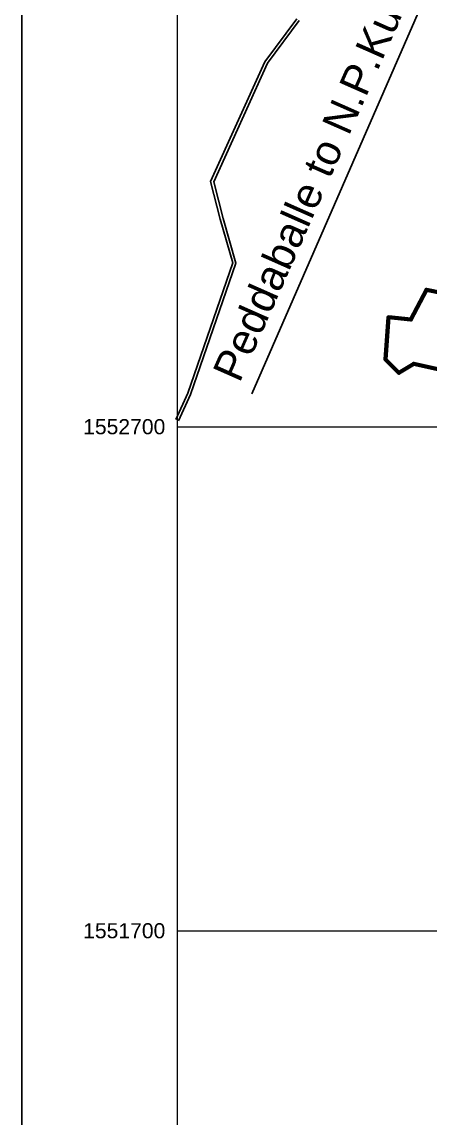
# Model space of a CAD drawing. Header units: metres. Extents: x 166708 to 226832, y 1503833 to 1555994.
# Drawn here: x 218692 to 219502, y 1551328 to 1553503 of the extents above; entities that cross this region are included whole.
import ezdxf

# ---------------------------------------------------------------- set-up
doc = ezdxf.new("R2010")
doc.units = ezdxf.units.M
doc.header["$MEASUREMENT"] = 0
for name, color, linetype in [('B.T. ROAD', 7, 'Continuous'), ('Details', 7, 'Continuous'), ('FINAL STAGE -2 BOUNDARY', 1, 'Continuous'), ('GRID', 8, 'Continuous'), ('Schematic presentation CT', 6, 'Continuous')]:
    doc.layers.add(name, color=color, linetype=linetype)
doc.layers.add('Revised Grid', color=7, linetype='Continuous', lineweight=0)
doc.styles.get("Standard").update_dxf_attribs({"font": 'arial.ttf'})
doc.dimstyles.get("Standard").update_dxf_attribs({"dimtxt": 0.18, "dimasz": 0.18, "dimexe": 0.18, "dimexo": 0.0625, "dimgap": 0.09, "dimtad": 0, "dimtih": 1, "dimtoh": 1, "dimdec": 4, "dimzin": 0, "dimdsep": 46, "dimtxsty": 'Standard', "dimcen": 0.09, "dimadec": 0, "dimazin": 0, "dimtfac": 1, "dimtdec": 4, "dimtofl": 0, "dimtmove": 0, "dimatfit": 3, "dimfxl": 1, "dimtolj": 1, "dimtzin": 0, "dimarcsym": 0})

msp = doc.modelspace()

# ---------------------------------------------------------------- linework, layer by layer
at = {"layer": 'B.T. ROAD', "color": 0, "linetype": 'Continuous', "lineweight": -2, "elevation": 1438.98487}
for points in [[(219237.49048, 1553509.19401), (219174.31354, 1553424.19462), (219066.57832, 1553186.27108), (219085.44025, 1553111.61536), (219110.4329, 1553024.84226), (219021.33149, 1552766.44747), (218997.27328, 1552714.00913)], [(219237.49048, 1553509.19401), (219174.31354, 1553424.19462), (219066.57832, 1553186.27108), (219085.44025, 1553111.61536), (219110.4329, 1553024.84226), (219021.33149, 1552766.44747), (218997.27328, 1552714.00913)], [(219242.35663, 1553505.68292), (219179.51348, 1553421.13261), (219072.90937, 1553185.70702), (219091.23324, 1553113.18096), (219116.72359, 1553024.67985), (219026.90773, 1552764.21313), (219002.72672, 1552711.50714)], [(219242.35663, 1553505.68292), (219179.51348, 1553421.13261), (219072.90937, 1553185.70702), (219091.23324, 1553113.18096), (219116.72359, 1553024.67985), (219026.90773, 1552764.21313), (219002.72672, 1552711.50714)]]:
    msp.add_lwpolyline(points, dxfattribs=at)
at = {"layer": 'FINAL STAGE -2 BOUNDARY', "lineweight": 80, "elevation": 1466.37623}
msp.add_lwpolyline([(219545.30401, 1553011.48195), (219760.75821, 1552950.14624), (219764.05763, 1552800.58099), (219656.10216, 1552817.83897), (219635.89057, 1552801.3564), (219582.08974, 1552811.78004), (219565.00682, 1552803.79338), (219469.81246, 1552825.0501), (219440.30668, 1552806.66797), (219413.75589, 1552833.49038), (219419.63798, 1552917.31227), (219464.16929, 1552912.60205), (219495.14266, 1552971.74438), (219527.50137, 1552964.66116)], close=True, dxfattribs=at)
at = {"layer": 'FINAL STAGE -2 BOUNDARY', "lineweight": 80}
msp.add_lwpolyline([(219527.50137, 1552964.66116), (219495.14266, 1552971.74438), (219464.16929, 1552912.60205), (219419.63798, 1552917.31227), (219413.75589, 1552833.49038), (219440.30668, 1552806.66797), (219469.81246, 1552825.0501), (219565.00682, 1552803.79338)], dxfattribs=at)
at = {"layer": 'GRID', "linetype": 'Continuous', "lineweight": 0}
msp.add_line((219000, 1555700), (219000, 1546975.58718), dxfattribs=at)
at = {"layer": 'Revised Grid', "color": 252, "linetype": 'Continuous'}
for p, q in [((219000, 1555700), (219000, 1546975.58718)), ((219000, 1552700), (226560, 1552700)), ((219000, 1551700), (226560, 1551700))]:
    msp.add_line(p, q, dxfattribs=at)
at = {"layer": 'Schematic presentation CT', "color": 7}
msp.add_lwpolyline([(218692.00572, 1555993.5), (226832.00572, 1555993.5), (226832.00572, 1546773.22485), (218692.00572, 1546773.22485)], close=True, dxfattribs=at)

# ---------------------------------------------------------------- texts
at = {"layer": 'Details', "color": 0, "linetype": 'Continuous'}
msp.add_text('Peddaballe to N.P.Kunta Road', height=60, rotation=66.14331872, dxfattribs=at).set_placement((219123.9302, 1552785.17675))
at = {"layer": 'GRID', "linetype": 'Continuous', "lineweight": 0}
for s, p in [('1552700', (218813.57282, 1552685.03652)), ('1551700', (218813.57282, 1551685.03652))]:
    msp.add_text(s, height=30, dxfattribs=at).set_placement(p)

# ---------------------------------------------------------------- leaders
at = {"layer": 'Details', "color": 0, "linetype": 'Continuous'}
msp.add_leader([(219606.53443, 1553814.84858), (219148.40357, 1552765.33036)], dimstyle='Standard', override={"dimasz": 60, "dimgap": 0.09, "dimtad": 0}, dxfattribs=at)

doc.saveas('drawing.dxf')
